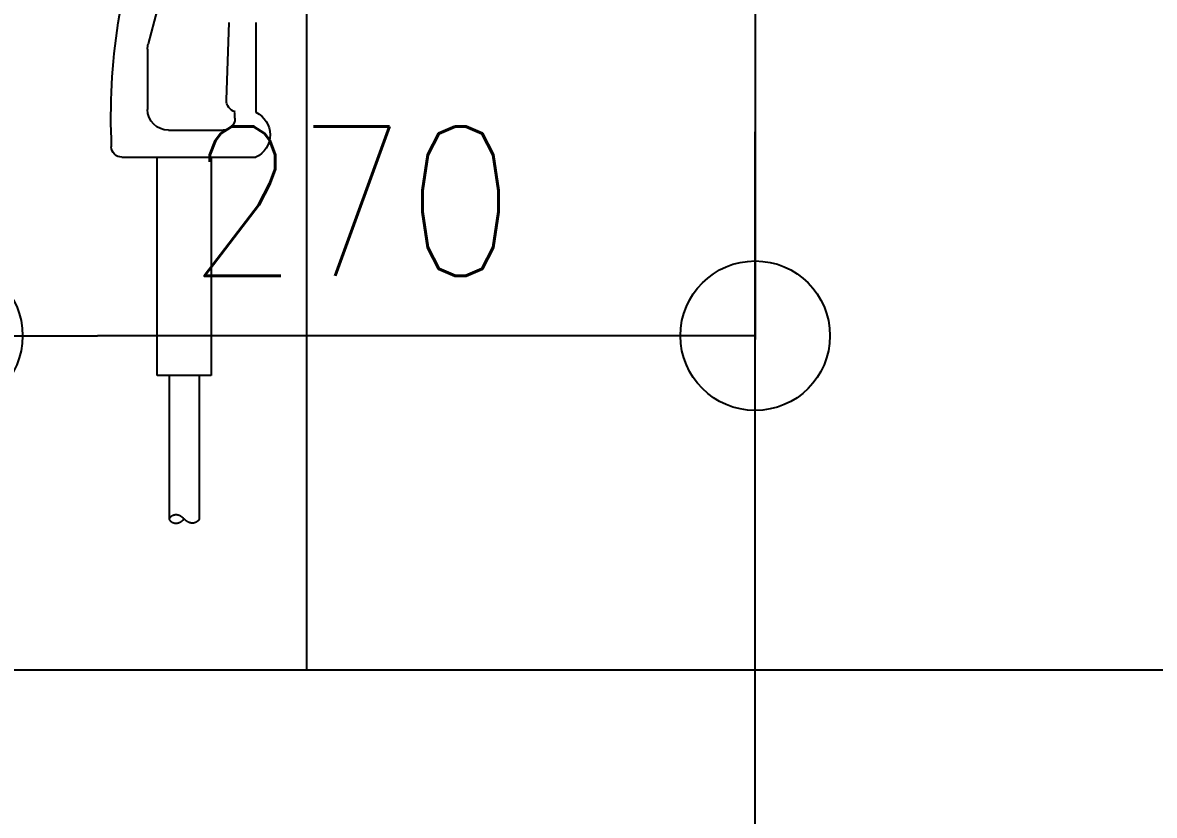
# Model space of a CAD drawing. Extents: x -668440 to 1010955, y -1678500 to 210463.
# Drawn here: x -539598 to -535813, y -1005229 to -1002578 of the extents above; entities that cross this region are included whole.
import ezdxf

# ---------------------------------------------------------------- set-up
doc = ezdxf.new("R2010")
doc.units = 0
doc.header["$MEASUREMENT"] = 0
doc.linetypes.add('CENTER', pattern=[2, 1.25, -0.25, 0.25, -0.25])
doc.layers.get('0').update_dxf_attribs({"color": 3, "linetype": 'CONTINUOUS'})
doc.layers.get('Defpoints').update_dxf_attribs({"color": 251, "linetype": 'CONTINUOUS'})
doc.layers.add('00_ADDL', color=253, linetype='CONTINUOUS', plot=False)
for name, color, linetype in [('100', 5, 'CENTER'), ('_5-6_GS-M', 6, 'CONTINUOUS'), ('COL_H-300x300x10x15x13', 7, 'CONTINUOUS'), ('注記', 3, 'CONTINUOUS')]:
    doc.layers.add(name, color=color, linetype=linetype)
doc.styles.add('DRACAD', font='txt', dxfattribs={"width": 0.85, "bigfont": 'extfont2'})
doc.styles.get("Standard").update_dxf_attribs({"font": 'Osaka.ttc'})
doc.dimstyles.new('ISO-25', dxfattribs={"dimtxt": 2.5, "dimasz": 2.5, "dimexe": 1.25, "dimexo": 0.625, "dimtad": 1, "dimdec": 4, "dimdsep": 46, "dimtxsty": 'Standard', "dimcen": 2.5, "dimadec": 0, "dimazin": 0, "dimtfac": 1, "dimtdec": 4, "dimtmove": 0, "dimatfit": 3, "dimfxl": 1, "dimtolj": 1, "dimtzin": 0, "dimarcsym": 0})

# ---------------------------------------------------------------- blocks, each defined once
blk = doc.blocks.new('_ORIGIN')
at = {"color": 0, "linetype": 'ByBlock', "lineweight": -2}
blk.add_line((0, 0), (-1, 0), dxfattribs=at)
blk.add_circle((0, 0), 0.5, dxfattribs=at)
blk = doc.blocks.new('*D10642')
at = {"layer": '_5-6_GS-M', "color": 0, "lineweight": -2}
for p, q in [((-221054.66, -404517.08), (-221054.66, -404988.52)), ((-220784.62, -404585.08), (-220784.62, -404988.52)), ((-220834.62, -404987.27), (-221004.66, -404987.27))]:
    blk.add_line(p, q, dxfattribs=at)
at = {"layer": 'Defpoints', "color": 0}
for p in [(-221054.66, -404467.08), (-220784.62, -404535.08), (-221054.66, -404987.27)]:
    blk.add_point(p, dxfattribs=at)
at = {"layer": '_5-6_GS-M', "color": 0, "linetype": 'ByBlock', "lineweight": -2, "xscale": 50, "yscale": 50, "zscale": 50, "rotation": 180}
blk.add_blockref('_ORIGIN', (-221054.66, -404987.27), dxfattribs=at)
at = {"layer": '_5-6_GS-M', "color": 0, "linetype": 'ByBlock', "lineweight": -2, "xscale": 50, "yscale": 50, "zscale": 50}
blk.add_blockref('_ORIGIN', (-220784.62, -404987.27), dxfattribs=at)
at = {"layer": '_5-6_GS-M', "color": 0, "insert": (-220919.64, -404942.27), "char_height": 50, "attachment_point": 5, "style": 'DRACAD'}
blk.add_mtext('\\A1;270', dxfattribs=at)
blk = doc.blocks.new('TC01')
at = {"layer": '注記', "color": 4, "linetype": 'Continuous'}
for p, q in [((4944.06, 29686.63), (4944.06, 29656.63)), ((4953.92, 29660.76), (4953.06, 29686.63)), ((4980.3, 29677.7), (4980.3, 29657.63)), ((4951.06, 29654.63), (4951.06, 29656.63)), ((4973.3, 29650.63), (4955.06, 29650.63)), ((4988.92, 29641.63), (4944.06, 29641.63)), ((4959.06, 29641.63), (4959.06, 29568.63)), ((4977.06, 29568.63), (4977.06, 29641.63)), ((4959.06, 29568.63), (4977.06, 29568.63)), ((4963.06, 29568.63), (4963.06, 29520.63)), ((4973.06, 29568.63), (4973.06, 29520.63)), ((4968.96, 29521.39), (4969.02, 29521.43)), ((4969.02, 29521.43), (4969.09, 29521.47)), ((4969.09, 29521.47), (4969.15, 29521.51)), ((4969.15, 29521.51), (4969.22, 29521.55)), ((4969.22, 29521.55), (4969.28, 29521.59)), ((4969.28, 29521.59), (4969.34, 29521.62)), ((4969.34, 29521.62), (4969.41, 29521.66)), ((4969.41, 29521.66), (4969.47, 29521.69)), ((4969.47, 29521.69), (4969.53, 29521.72)), ((4969.53, 29521.72), (4969.6, 29521.75)), ((4969.6, 29521.75), (4969.66, 29521.78)), ((4969.66, 29521.78), (4969.72, 29521.8)), ((4969.72, 29521.8), (4969.79, 29521.83)), ((4969.79, 29521.83), (4969.85, 29521.85)), ((4969.85, 29521.85), (4969.91, 29521.87)), ((4969.91, 29521.87), (4969.98, 29521.89)), ((4969.98, 29521.89), (4970.04, 29521.91)), ((4970.04, 29521.91), (4970.1, 29521.93)), ((4970.1, 29521.93), (4970.17, 29521.94)), ((4970.17, 29521.94), (4970.23, 29521.96)), ((4970.23, 29521.96), (4970.29, 29521.97)), ((4970.29, 29521.97), (4970.35, 29521.98)), ((4970.35, 29521.98), (4970.42, 29521.99)), ((4970.42, 29521.99), (4970.48, 29522)), ((4970.48, 29522), (4970.54, 29522)), ((4970.54, 29522), (4970.6, 29522.01)), ((4970.6, 29522.01), (4970.67, 29522.01)), ((4970.67, 29522.01), (4970.73, 29522.01)), ((4970.73, 29522.01), (4970.79, 29522.01)), ((4970.79, 29522.01), (4970.85, 29522.01)), ((4970.85, 29522.01), (4970.92, 29522.01)), ((4970.92, 29522.01), (4970.98, 29522)), ((4970.98, 29522), (4971.04, 29522)), ((4971.04, 29522), (4971.1, 29521.99)), ((4971.1, 29521.99), (4971.16, 29521.98)), ((4971.16, 29521.98), (4971.23, 29521.97)), ((4971.23, 29521.97), (4971.29, 29521.96)), ((4971.29, 29521.96), (4971.35, 29521.95)), ((4971.35, 29521.95), (4971.41, 29521.93)), ((4971.41, 29521.93), (4971.47, 29521.92)), ((4971.47, 29521.92), (4971.53, 29521.9)), ((4971.53, 29521.9), (4971.59, 29521.88)), ((4971.59, 29521.88), (4971.66, 29521.86)), ((4971.66, 29521.86), (4971.72, 29521.83)), ((4971.72, 29521.83), (4971.78, 29521.81)), ((4971.78, 29521.81), (4971.84, 29521.78)), ((4971.84, 29521.78), (4971.9, 29521.76)), ((4971.9, 29521.76), (4971.96, 29521.73)), ((4971.96, 29521.73), (4972.02, 29521.7)), ((4972.02, 29521.7), (4972.08, 29521.67)), ((4972.08, 29521.67), (4972.14, 29521.63)), ((4972.14, 29521.63), (4972.2, 29521.6)), ((4972.2, 29521.6), (4972.26, 29521.57)), ((4972.26, 29521.57), (4972.31, 29521.54)), ((4972.31, 29521.54), (4972.36, 29521.5)), ((4972.36, 29521.5), (4972.41, 29521.47)), ((4972.41, 29521.47), (4972.46, 29521.44)), ((4972.46, 29521.44), (4972.51, 29521.41)), ((4972.51, 29521.41), (4972.55, 29521.37)), ((4963.06, 29520.63), (4963.06, 29520.61)), ((4963.06, 29520.61), (4963.06, 29520.59)), ((4963.06, 29520.59), (4963.06, 29520.58)), ((4963.06, 29520.58), (4963.06, 29520.56)), ((4963.06, 29520.56), (4963.06, 29520.55)), ((4963.06, 29520.55), (4963.07, 29520.53)), ((4963.07, 29520.53), (4963.07, 29520.51)), ((4963.07, 29520.51), (4963.07, 29520.5)), ((4963.07, 29520.5), (4963.08, 29520.48)), ((4963.08, 29520.48), (4963.08, 29520.46)), ((4963.08, 29520.46), (4963.09, 29520.45)), ((4963.09, 29520.45), (4963.09, 29520.43)), ((4963.09, 29520.43), (4963.1, 29520.42)), ((4963.1, 29520.42), (4963.1, 29520.4)), ((4963.1, 29520.4), (4963.11, 29520.38)), ((4963.11, 29520.38), (4963.12, 29520.37)), ((4963.12, 29520.37), (4963.12, 29520.35)), ((4963.12, 29520.35), (4963.13, 29520.33)), ((4963.13, 29520.33), (4963.14, 29520.32)), ((4963.14, 29520.32), (4963.15, 29520.3)), ((4963.15, 29520.3), (4963.16, 29520.29)), ((4963.16, 29520.29), (4963.17, 29520.27)), ((4963.17, 29520.27), (4963.18, 29520.25)), ((4963.18, 29520.25), (4963.19, 29520.24)), ((4963.19, 29520.24), (4963.2, 29520.22)), ((4963.2, 29520.22), (4963.22, 29520.2)), ((4963.22, 29520.2), (4963.23, 29520.19)), ((4963.23, 29520.19), (4963.24, 29520.17)), ((4963.24, 29520.17), (4963.26, 29520.16)), ((4963.26, 29520.16), (4963.27, 29520.14)), ((4963.27, 29520.14), (4963.28, 29520.12)), ((4963.28, 29520.12), (4963.3, 29520.11)), ((4963.3, 29520.11), (4963.31, 29520.09)), ((4963.31, 29520.09), (4963.33, 29520.07)), ((4963.33, 29520.07), (4963.35, 29520.06)), ((4963.35, 29520.06), (4963.36, 29520.04)), ((4963.36, 29520.04), (4963.38, 29520.03)), ((4963.38, 29520.03), (4963.4, 29520.01)), ((4963.4, 29520.01), (4963.42, 29519.99)), ((4963.42, 29519.99), (4963.44, 29519.98)), ((4963.44, 29519.98), (4963.45, 29519.96)), ((4963.45, 29519.96), (4963.47, 29519.94)), ((4963.47, 29519.94), (4963.49, 29519.93)), ((4963.49, 29519.93), (4963.51, 29519.91)), ((4963.51, 29519.91), (4963.54, 29519.9)), ((4963.54, 29519.9), (4963.56, 29519.88)), ((4963.56, 29519.88), (4963.58, 29519.86)), ((4963.58, 29519.86), (4963.6, 29519.85)), ((4963.6, 29519.85), (4963.63, 29519.83)), ((4963.63, 29519.83), (4963.65, 29519.81)), ((4963.65, 29519.81), (4963.67, 29519.8)), ((4963.67, 29519.8), (4963.7, 29519.78)), ((4963.7, 29519.78), (4963.72, 29519.77)), ((4963.72, 29519.77), (4963.75, 29519.75)), ((4963.75, 29519.75), (4963.77, 29519.73)), ((4963.77, 29519.73), (4963.8, 29519.72)), ((4963.8, 29519.72), (4963.83, 29519.7)), ((4963.83, 29519.7), (4963.85, 29519.68)), ((4963.85, 29519.68), (4963.88, 29519.67)), ((4963.88, 29519.67), (4963.91, 29519.65)), ((4963.91, 29519.65), (4963.94, 29519.64)), ((4963.94, 29519.64), (4963.97, 29519.62)), ((4963.97, 29519.62), (4964, 29519.6)), ((4964, 29519.6), (4964.03, 29519.59)), ((4964.03, 29519.59), (4964.09, 29519.55)), ((4964.09, 29519.55), (4964.15, 29519.52)), ((4964.15, 29519.52), (4964.21, 29519.5)), ((4964.21, 29519.5), (4964.27, 29519.47)), ((4964.27, 29519.47), (4964.33, 29519.44)), ((4964.33, 29519.44), (4964.39, 29519.42)), ((4964.39, 29519.42), (4964.45, 29519.4)), ((4964.45, 29519.4), (4964.52, 29519.38)), ((4964.52, 29519.38), (4964.58, 29519.36)), ((4964.58, 29519.36), (4964.64, 29519.34)), ((4964.64, 29519.34), (4964.7, 29519.32)), ((4964.7, 29519.32), (4964.76, 29519.31)), ((4964.76, 29519.31), (4964.82, 29519.29)), ((4964.82, 29519.29), (4964.89, 29519.28)), ((4964.89, 29519.28), (4964.95, 29519.27)), ((4964.95, 29519.27), (4965.01, 29519.26)), ((4965.01, 29519.26), (4965.07, 29519.25)), ((4965.07, 29519.25), (4965.13, 29519.25)), ((4965.13, 29519.25), (4965.2, 29519.24)), ((4965.2, 29519.24), (4965.26, 29519.24)), ((4965.26, 29519.24), (4965.32, 29519.24)), ((4965.32, 29519.24), (4965.38, 29519.24)), ((4965.38, 29519.24), (4965.44, 29519.24)), ((4965.44, 29519.24), (4965.51, 29519.25)), ((4965.51, 29519.25), (4965.57, 29519.25)), ((4965.57, 29519.25), (4965.63, 29519.26)), ((4965.63, 29519.26), (4965.69, 29519.26)), ((4965.69, 29519.26), (4965.76, 29519.27)), ((4965.76, 29519.27), (4965.82, 29519.28)), ((4965.82, 29519.28), (4965.88, 29519.3)), ((4965.88, 29519.3), (4965.95, 29519.31)), ((4965.95, 29519.31), (4966.01, 29519.33)), ((4966.01, 29519.33), (4966.07, 29519.34)), ((4966.07, 29519.34), (4966.14, 29519.36)), ((4966.14, 29519.36), (4966.2, 29519.38)), ((4966.2, 29519.38), (4966.26, 29519.4)), ((4966.26, 29519.4), (4966.32, 29519.43)), ((4966.32, 29519.43), (4966.39, 29519.45)), ((4966.39, 29519.45), (4966.45, 29519.48)), ((4966.45, 29519.48), (4966.51, 29519.51)), ((4966.51, 29519.51), (4966.58, 29519.53)), ((4966.58, 29519.53), (4966.64, 29519.57)), ((4966.64, 29519.57), (4966.71, 29519.6)), ((4966.71, 29519.6), (4966.77, 29519.63)), ((4966.77, 29519.63), (4966.83, 29519.67)), ((4966.83, 29519.67), (4966.9, 29519.7)), ((4966.9, 29519.7), (4966.96, 29519.74)), ((4966.96, 29519.74), (4967.02, 29519.78)), ((4967.02, 29519.78), (4967.09, 29519.82)), ((4967.09, 29519.82), (4967.15, 29519.87)), ((4967.15, 29519.87), (4967.22, 29519.91)), ((4967.22, 29519.91), (4967.28, 29519.96)), ((4967.28, 29519.96), (4967.35, 29520)), ((4967.35, 29520), (4967.41, 29520.05)), ((4967.41, 29520.05), (4967.47, 29520.1)), ((4967.47, 29520.1), (4967.54, 29520.16)), ((4967.54, 29520.16), (4967.6, 29520.21)), ((4967.6, 29520.21), (4967.67, 29520.26)), ((4967.67, 29520.26), (4967.73, 29520.32)), ((4967.73, 29520.32), (4967.8, 29520.38)), ((4967.8, 29520.38), (4967.86, 29520.44)), ((4967.86, 29520.44), (4967.93, 29520.5)), ((4967.93, 29520.5), (4967.99, 29520.56)), ((4967.99, 29520.56), (4968.06, 29520.63)), ((4968.06, 29520.63), (4968.12, 29520.69)), ((4968.12, 29520.56), (4968.06, 29520.63)), ((4968.12, 29520.69), (4968.19, 29520.75)), ((4968.19, 29520.5), (4968.12, 29520.56)), ((4968.19, 29520.75), (4968.25, 29520.81)), ((4968.25, 29520.44), (4968.19, 29520.5)), ((4968.25, 29520.81), (4968.32, 29520.87)), ((4968.32, 29520.38), (4968.25, 29520.44)), ((4968.32, 29520.87), (4968.38, 29520.93)), ((4968.38, 29520.32), (4968.32, 29520.38)), ((4968.38, 29520.93), (4968.45, 29520.99)), ((4968.45, 29520.26), (4968.38, 29520.32)), ((4968.45, 29520.99), (4968.51, 29521.04)), ((4968.51, 29520.21), (4968.45, 29520.26)), ((4968.51, 29521.04), (4968.57, 29521.1)), ((4968.57, 29520.16), (4968.51, 29520.21)), ((4968.57, 29521.1), (4968.64, 29521.15)), ((4968.64, 29520.1), (4968.57, 29520.16)), ((4968.64, 29521.15), (4968.7, 29521.2)), ((4968.7, 29520.05), (4968.64, 29520.1)), ((4968.7, 29521.2), (4968.77, 29521.25)), ((4968.77, 29520), (4968.7, 29520.05)), ((4968.77, 29521.25), (4968.83, 29521.3)), ((4968.83, 29519.96), (4968.77, 29520)), ((4968.83, 29521.3), (4968.9, 29521.34)), ((4968.9, 29519.91), (4968.83, 29519.96)), ((4968.9, 29521.34), (4968.96, 29521.39)), ((4968.96, 29519.87), (4968.9, 29519.91)), ((4969.02, 29519.82), (4968.96, 29519.87)), ((4969.09, 29519.78), (4969.02, 29519.82)), ((4969.15, 29519.74), (4969.09, 29519.78)), ((4969.22, 29519.7), (4969.15, 29519.74)), ((4969.28, 29519.67), (4969.22, 29519.7)), ((4969.34, 29519.63), (4969.28, 29519.67)), ((4969.41, 29519.6), (4969.34, 29519.63)), ((4969.47, 29519.57), (4969.41, 29519.6)), ((4969.53, 29519.53), (4969.47, 29519.57)), ((4969.6, 29519.51), (4969.53, 29519.53)), ((4969.66, 29519.48), (4969.6, 29519.51)), ((4969.72, 29519.45), (4969.66, 29519.48)), ((4969.79, 29519.43), (4969.72, 29519.45)), ((4969.85, 29519.4), (4969.79, 29519.43)), ((4969.91, 29519.38), (4969.85, 29519.4)), ((4969.98, 29519.36), (4969.91, 29519.38)), ((4970.04, 29519.34), (4969.98, 29519.36)), ((4970.1, 29519.33), (4970.04, 29519.34)), ((4970.17, 29519.31), (4970.1, 29519.33)), ((4970.23, 29519.3), (4970.17, 29519.31)), ((4970.29, 29519.28), (4970.23, 29519.3)), ((4970.35, 29519.27), (4970.29, 29519.28)), ((4970.42, 29519.26), (4970.35, 29519.27)), ((4970.48, 29519.26), (4970.42, 29519.26)), ((4970.54, 29519.25), (4970.48, 29519.26)), ((4970.6, 29519.25), (4970.54, 29519.25)), ((4970.67, 29519.24), (4970.6, 29519.25)), ((4970.73, 29519.24), (4970.67, 29519.24)), ((4970.79, 29519.24), (4970.73, 29519.24)), ((4970.85, 29519.24), (4970.79, 29519.24)), ((4970.92, 29519.24), (4970.85, 29519.24)), ((4970.98, 29519.25), (4970.92, 29519.24)), ((4971.04, 29519.25), (4970.98, 29519.25)), ((4971.1, 29519.26), (4971.04, 29519.25)), ((4971.16, 29519.27), (4971.1, 29519.26)), ((4971.23, 29519.28), (4971.16, 29519.27)), ((4971.29, 29519.29), (4971.23, 29519.28)), ((4971.35, 29519.31), (4971.29, 29519.29)), ((4971.41, 29519.32), (4971.35, 29519.31)), ((4971.47, 29519.34), (4971.41, 29519.32)), ((4971.53, 29519.36), (4971.47, 29519.34)), ((4971.59, 29519.38), (4971.53, 29519.36)), ((4971.66, 29519.4), (4971.59, 29519.38)), ((4971.72, 29519.42), (4971.66, 29519.4)), ((4971.78, 29519.44), (4971.72, 29519.42)), ((4971.84, 29519.47), (4971.78, 29519.44)), ((4971.9, 29519.5), (4971.84, 29519.47)), ((4971.96, 29519.52), (4971.9, 29519.5)), ((4972.02, 29519.55), (4971.96, 29519.52)), ((4972.08, 29519.59), (4972.02, 29519.55)), ((4972.14, 29519.62), (4972.08, 29519.59)), ((4972.2, 29519.65), (4972.14, 29519.62)), ((4972.26, 29519.68), (4972.2, 29519.65)), ((4972.31, 29519.72), (4972.26, 29519.68)), ((4972.36, 29519.75), (4972.31, 29519.72)), ((4972.41, 29519.78), (4972.36, 29519.75)), ((4972.46, 29519.81), (4972.41, 29519.78)), ((4972.51, 29519.85), (4972.46, 29519.81)), ((4972.55, 29519.88), (4972.51, 29519.85)), ((4972.55, 29521.37), (4972.6, 29521.34)), ((4972.6, 29519.91), (4972.55, 29519.88)), ((4972.6, 29521.34), (4972.64, 29521.31)), ((4972.64, 29519.94), (4972.6, 29519.91)), ((4972.64, 29521.31), (4972.68, 29521.28)), ((4972.68, 29519.98), (4972.64, 29519.94)), ((4972.68, 29521.28), (4972.71, 29521.24)), ((4972.71, 29520.01), (4972.68, 29519.98)), ((4972.71, 29521.24), (4972.75, 29521.21)), ((4972.75, 29520.04), (4972.71, 29520.01)), ((4972.75, 29521.21), (4972.78, 29521.18)), ((4972.78, 29520.07), (4972.75, 29520.04)), ((4972.78, 29521.18), (4972.81, 29521.15)), ((4972.81, 29520.11), (4972.78, 29520.07)), ((4972.81, 29521.15), (4972.84, 29521.11)), ((4972.84, 29520.14), (4972.81, 29520.11)), ((4972.84, 29521.11), (4972.87, 29521.08)), ((4972.87, 29520.17), (4972.84, 29520.14)), ((4972.87, 29521.08), (4972.9, 29521.05)), ((4972.9, 29520.2), (4972.87, 29520.17)), ((4972.9, 29521.05), (4972.92, 29521.02)), ((4972.92, 29520.24), (4972.9, 29520.2)), ((4972.92, 29521.02), (4972.94, 29520.98)), ((4972.94, 29520.27), (4972.92, 29520.24)), ((4972.94, 29520.98), (4972.96, 29520.95)), ((4972.96, 29520.3), (4972.94, 29520.27)), ((4972.96, 29520.95), (4972.98, 29520.92)), ((4972.98, 29520.33), (4972.96, 29520.3)), ((4972.98, 29520.92), (4973, 29520.89)), ((4973, 29520.37), (4972.98, 29520.33)), ((4973, 29520.89), (4973.01, 29520.85)), ((4973.01, 29520.4), (4973, 29520.37)), ((4973.01, 29520.85), (4973.02, 29520.82)), ((4973.02, 29520.43), (4973.01, 29520.4)), ((4973.02, 29520.82), (4973.03, 29520.79)), ((4973.03, 29520.46), (4973.02, 29520.43)), ((4973.03, 29520.79), (4973.04, 29520.76)), ((4973.04, 29520.5), (4973.03, 29520.46)), ((4973.04, 29520.76), (4973.05, 29520.72)), ((4973.05, 29520.53), (4973.04, 29520.5)), ((4973.05, 29520.72), (4973.05, 29520.69)), ((4973.05, 29520.69), (4973.06, 29520.66)), ((4973.06, 29520.59), (4973.05, 29520.56)), ((4973.05, 29520.56), (4973.05, 29520.53)), ((4973.06, 29520.66), (4973.06, 29520.63)), ((4973.06, 29520.63), (4973.06, 29520.59))]:
    blk.add_line(p, q, dxfattribs=at)
for centre, radius, start, end in [((6471.87, 30079.51), 1544.5, 192.67505, 195.00952), ((4790.22, 29655.06), 202.33, 357.1878, 20.7144), ((4973.3, 29677.7), 7, 0, 15.0095), ((4949.92, 29660.63), 4, 285.8487, 1.9091), ((4947.56, 29649.13), 8.28, 115.0169, 244.9831), ((4955.06, 29654.63), 4, 180, 270), ((4973.3, 29657.63), 7, 270, 0), ((4988.92, 29645.13), 3.5, 270, 0)]:
    blk.add_arc(centre, radius, start, end, dxfattribs=at)
blk = doc.blocks.new('剛接合部C1Y')
at = {"layer": '00_ADDL'}
blk.add_lwpolyline([(-221684.62063, -405099.07507), (-221684.62063, -403299.07507), (-219884.62063, -403299.07507), (-219884.62063, -405099.07507)], close=True, dxfattribs=at)
at = {"layer": '100', "linetype": 'CENTER', "ltscale": 200}
blk.add_line((-220784.62063, -407169.07507), (-220784.62063, -403299.07507), dxfattribs=at)
at = {"layer": 'COL_H-300x300x10x15x13'}
blk.add_line((-220934.62063, -405099.07507), (-220934.62063, -403901.07507), dxfattribs=at)
at = {"xscale": -1}
blk.add_blockref('TC01', (-216007.5641, -434569.20163), dxfattribs=at)
at = {"layer": '_5-6_GS-M'}
dim = blk.add_linear_dim(base=(-221054.66202, -404987.26835), p1=(-220784.62063, -404535.07507), p2=(-221054.66202, -404467.07507), dimstyle='ISO-25', override={"dimtxt": 50, "dimasz": 50, "dimexo": 50, "dimgap": 20, "dimdec": 0, "dimtxsty": 'DRACAD', "dimblk1": 'ORIGIN', "dimblk2": 'ORIGIN', "dimsah": 1}, dxfattribs=at)
dim.commit()
dim.dimension.update_dxf_attribs({"geometry": '*D10642', "text_midpoint": (-220919.64133, -404987.26835), "dimtype": 160})

msp = doc.modelspace()

# ---------------------------------------------------------------- block references
at = {"xscale": 10, "yscale": 10, "zscale": 10}
msp.add_blockref('剛接合部C1Y', (1670698.6842, 3046247.35843, 5600), dxfattribs=at)

doc.saveas('drawing.dxf')
